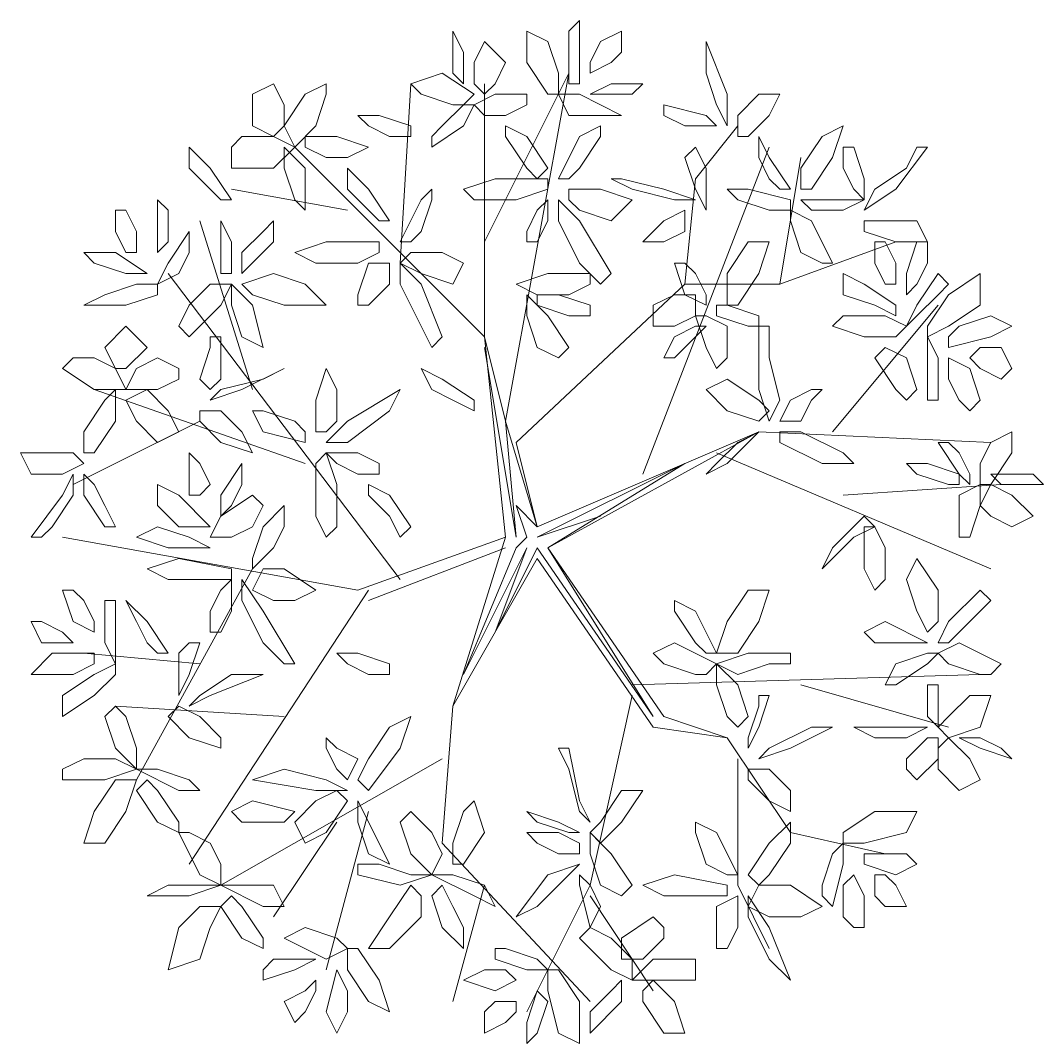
# Model space of a CAD drawing. Header units: millimetres. Extents: x 2364 to 2508, y 1551 to 1771.
# Drawn here: x 2403.491 to 2406.23, y 1622.706 to 1625.445 of the extents above; entities that cross this region are included whole.
import ezdxf

# ---------------------------------------------------------------- set-up
doc = ezdxf.new("R2010")
doc.units = ezdxf.units.MM
doc.layers.add('PDF_0', color=7, linetype='Continuous')

msp = doc.modelspace()

# ---------------------------------------------------------------- linework, layer by layer
at = {"layer": 'PDF_0', "lineweight": 9}
for points in [[(2404.9591, 1625.3324), (2404.9591, 1625.4171), (2404.9874, 1625.4453), (2404.9874, 1625.3889), (2404.9874, 1625.2759), (2404.9591, 1625.2759)], [(2404.6767, 1625.2759), (2404.6767, 1625.3606), (2404.6485, 1625.4171), (2404.6485, 1625.3889), (2404.6485, 1625.3041)], [(2404.9309, 1625.2477), (2404.9026, 1625.2477), (2404.8462, 1625.3324), (2404.8462, 1625.4171), (2404.9026, 1625.3889), (2404.9309, 1625.3041)], [(2405.0156, 1625.3041), (2405.0156, 1625.3324), (2405.0438, 1625.3889), (2405.1003, 1625.4171), (2405.1003, 1625.3606), (2405.0721, 1625.3324)], [(2404.7332, 1625.2477), (2404.705, 1625.2759), (2404.705, 1625.3324), (2404.7332, 1625.3889), (2404.7897, 1625.3324), (2404.7614, 1625.2759)], [(2405.3262, 1625.3041), (2405.3262, 1625.3889), (2405.3827, 1625.2477), (2405.3827, 1625.1629), (2405.3545, 1625.2194)], [(2404.6485, 1625.2194), (2404.5638, 1625.2477), (2404.5355, 1625.2759), (2404.6202, 1625.3041), (2404.705, 1625.2477), (2404.6767, 1625.2194)], [(2404.1966, 1625.2194), (2404.1966, 1625.1629), (2404.1684, 1625.1347), (2404.1119, 1625.1629), (2404.1119, 1625.2477), (2404.1684, 1625.2759)], [(2404.3096, 1625.2759), (2404.3096, 1625.2477), (2404.2814, 1625.1629), (2404.2249, 1625.1065), (2404.1966, 1625.1629), (2404.2531, 1625.2477)], [(2405.1286, 1625.2477), (2405.1568, 1625.2759), (2405.0721, 1625.2759), (2405.0156, 1625.2477), (2405.0438, 1625.2477)], [(2404.7897, 1625.1912), (2404.7332, 1625.1912), (2404.705, 1625.2194), (2404.7614, 1625.2477), (2404.8462, 1625.2477), (2404.8462, 1625.2194)], [(2405.0438, 1625.1912), (2404.9591, 1625.1912), (2404.9309, 1625.2477), (2404.9874, 1625.2477), (2405.1003, 1625.1912), (2405.0721, 1625.1912)], [(2405.411, 1625.1347), (2405.4392, 1625.1347), (2405.4957, 1625.1912), (2405.5239, 1625.2477), (2405.4674, 1625.2477), (2405.411, 1625.1912)], [(2404.6202, 1625.1629), (2404.6767, 1625.2194), (2404.705, 1625.2194), (2404.6767, 1625.1629), (2404.592, 1625.1065), (2404.592, 1625.1347)], [(2405.2698, 1625.1629), (2405.3262, 1625.1629), (2405.3545, 1625.1629), (2405.3262, 1625.1912), (2405.2133, 1625.2194), (2405.2133, 1625.1912)], [(2404.479, 1625.1347), (2404.4226, 1625.1629), (2404.3943, 1625.1912), (2404.4508, 1625.1912), (2404.5355, 1625.1629), (2404.5355, 1625.1347)], [(2404.8462, 1625.05), (2404.7897, 1625.1347), (2404.7897, 1625.1629), (2404.8462, 1625.1347), (2404.9026, 1625.05), (2404.8744, 1625.0217)], [(2404.9874, 1625.05), (2405.0438, 1625.1347), (2405.0438, 1625.1629), (2404.9874, 1625.1347), (2404.9309, 1625.0217), (2404.9591, 1625.0217)], [(2405.5804, 1624.9935), (2405.6086, 1624.9935), (2405.6651, 1625.0782), (2405.6934, 1625.1629), (2405.6369, 1625.1347), (2405.5804, 1625.05)], [(2404.0837, 1625.1347), (2404.1684, 1625.1347), (2404.2249, 1625.1065), (2404.1684, 1625.05), (2404.0555, 1625.05), (2404.0555, 1625.1065)], [(2404.2531, 1625.1065), (2404.2531, 1625.1347), (2404.3378, 1625.1347), (2404.4226, 1625.1065), (2404.3661, 1625.0782), (2404.3096, 1625.0782)], [(2405.4957, 1625.0217), (2405.4674, 1625.0782), (2405.4674, 1625.1347), (2405.4957, 1625.0782), (2405.5522, 1624.9935), (2405.5239, 1624.9935)], [(2403.999, 1624.9935), (2403.9425, 1625.05), (2403.9425, 1625.1065), (2403.999, 1625.05), (2404.0555, 1624.9653), (2404.0272, 1624.9653)], [(2404.2249, 1624.9653), (2404.2531, 1624.937), (2404.2531, 1625.05), (2404.1966, 1625.1065), (2404.1966, 1625.05)], [(2405.3262, 1624.937), (2405.3262, 1624.9653), (2405.3262, 1625.05), (2405.298, 1625.1065), (2405.2698, 1625.0782), (2405.298, 1624.9935)], [(2405.6934, 1625.05), (2405.7216, 1624.9935), (2405.7498, 1624.9653), (2405.7498, 1625.0217), (2405.7216, 1625.1065), (2405.6934, 1625.1065)], [(2405.8628, 1625.05), (2405.7781, 1624.9935), (2405.7498, 1624.937), (2405.8345, 1624.9935), (2405.9193, 1625.1065), (2405.891, 1625.1065)], [(2404.4226, 1624.937), (2404.3661, 1624.9935), (2404.3661, 1625.05), (2404.4226, 1624.9935), (2404.479, 1624.9088), (2404.4508, 1624.9088)], [(2404.8179, 1624.9653), (2404.705, 1624.9653), (2404.6767, 1624.9935), (2404.7614, 1625.0217), (2404.9026, 1625.0217), (2404.9026, 1624.9935)], [(2405.1286, 1624.9935), (2405.2415, 1624.9653), (2405.298, 1624.9653), (2405.2133, 1624.9935), (2405.1003, 1625.0217), (2405.0721, 1625.0217)], [(2404.5638, 1624.8805), (2404.592, 1624.9653), (2404.592, 1624.9935), (2404.5638, 1624.9653), (2404.5073, 1624.8523), (2404.5355, 1624.8523)], [(2404.9591, 1624.9653), (2404.9591, 1624.9935), (2405.0438, 1624.9935), (2405.1286, 1624.9653), (2405.0721, 1624.9088), (2404.9874, 1624.937)], [(2405.4957, 1624.937), (2405.411, 1624.9653), (2405.3827, 1624.9935), (2405.4392, 1624.9935), (2405.5522, 1624.9653), (2405.5522, 1624.937)], [(2403.886, 1624.9088), (2403.886, 1624.8523), (2403.8578, 1624.8241), (2403.8578, 1624.8805), (2403.8578, 1624.9653), (2403.886, 1624.937)], [(2404.8462, 1624.8523), (2404.8744, 1624.8523), (2404.9026, 1624.9088), (2404.9026, 1624.9653), (2404.8744, 1624.937), (2404.8462, 1624.8805)], [(2404.9874, 1624.7958), (2404.9309, 1624.9088), (2404.9309, 1624.9653), (2404.9874, 1624.9088), (2405.0721, 1624.7676), (2405.0438, 1624.7393)], [(2405.6934, 1624.937), (2405.7498, 1624.9653), (2405.6369, 1624.9653), (2405.5804, 1624.9653), (2405.6086, 1624.937)], [(2403.8013, 1624.8241), (2403.7731, 1624.8241), (2403.7448, 1624.8805), (2403.7448, 1624.937), (2403.7731, 1624.937), (2403.8013, 1624.8805)], [(2405.2133, 1624.8523), (2405.1568, 1624.8523), (2405.2133, 1624.9088), (2405.2698, 1624.937), (2405.2698, 1624.8805)], [(2405.5804, 1624.8241), (2405.5522, 1624.9088), (2405.5522, 1624.937), (2405.6086, 1624.9088), (2405.6651, 1624.7958), (2405.6369, 1624.7958)], [(2404.0272, 1624.7958), (2404.0272, 1624.8805), (2404.0272, 1624.9088), (2404.0555, 1624.8523), (2404.0555, 1624.7676), (2404.0272, 1624.7676)], [(2404.0837, 1624.8241), (2404.0837, 1624.7676), (2404.1684, 1624.8523), (2404.1684, 1624.9088), (2404.1402, 1624.8805)], [(2405.7498, 1624.9088), (2405.7498, 1624.8805), (2405.8345, 1624.8523), (2405.9193, 1624.8523), (2405.891, 1624.9088), (2405.8063, 1624.9088)], [(2403.9425, 1624.8241), (2403.9143, 1624.7676), (2403.8578, 1624.7393), (2403.886, 1624.7958), (2403.9425, 1624.8805), (2403.9425, 1624.8523)], [(2404.3943, 1624.7958), (2404.2814, 1624.7958), (2404.2249, 1624.8241), (2404.3096, 1624.8523), (2404.4508, 1624.8523), (2404.4508, 1624.8241)], [(2405.3827, 1624.6829), (2405.411, 1624.6829), (2405.4674, 1624.7676), (2405.4957, 1624.8523), (2405.4392, 1624.8523), (2405.3827, 1624.7676)], [(2405.8345, 1624.7393), (2405.8063, 1624.7393), (2405.7781, 1624.7958), (2405.7781, 1624.8523), (2405.8063, 1624.8523), (2405.8345, 1624.7958)], [(2405.9193, 1624.7958), (2405.891, 1624.7393), (2405.8628, 1624.7111), (2405.8628, 1624.7676), (2405.891, 1624.8523), (2405.9193, 1624.8523)], [(2403.7731, 1624.7676), (2403.8295, 1624.7676), (2403.7448, 1624.8241), (2403.6601, 1624.8241), (2403.6883, 1624.7958)], [(2404.5073, 1624.7958), (2404.5355, 1624.8241), (2404.6202, 1624.8241), (2404.6767, 1624.7958), (2404.6485, 1624.7393), (2404.5638, 1624.7676)], [(2404.3943, 1624.6829), (2404.4226, 1624.6829), (2404.479, 1624.7393), (2404.479, 1624.7958), (2404.4226, 1624.7958), (2404.3943, 1624.7111)], [(2404.5638, 1624.6264), (2404.5073, 1624.7393), (2404.5073, 1624.7958), (2404.5638, 1624.7393), (2404.6202, 1624.5981), (2404.592, 1624.5699)], [(2405.298, 1624.7676), (2405.3262, 1624.7111), (2405.3262, 1624.6829), (2405.2698, 1624.7111), (2405.2415, 1624.7958), (2405.2698, 1624.7958)], [(2404.0837, 1624.7393), (2404.1119, 1624.7111), (2404.1966, 1624.6829), (2404.3096, 1624.6829), (2404.2531, 1624.7393), (2404.1684, 1624.7676)], [(2404.9591, 1624.7111), (2404.8744, 1624.7111), (2404.8179, 1624.7393), (2404.9026, 1624.7676), (2405.0156, 1624.7676), (2405.0156, 1624.7393)], [(2405.7781, 1624.6829), (2405.6934, 1624.7111), (2405.6934, 1624.7676), (2405.7498, 1624.7393), (2405.8345, 1624.6829), (2405.8345, 1624.6546)], [(2405.9475, 1624.7111), (2405.891, 1624.6546), (2405.8628, 1624.6264), (2405.891, 1624.6829), (2405.9475, 1624.7676), (2405.9757, 1624.7393)], [(2405.9193, 1624.5981), (2405.9193, 1624.6264), (2405.9757, 1624.7111), (2406.0605, 1624.7676), (2406.0605, 1624.6829), (2405.9757, 1624.6264)], [(2403.8578, 1624.7393), (2403.8578, 1624.7111), (2403.7731, 1624.6829), (2403.6601, 1624.6829), (2403.7166, 1624.7111), (2403.8013, 1624.7393)], [(2403.9425, 1624.6829), (2403.999, 1624.7393), (2404.0555, 1624.7393), (2404.0272, 1624.6829), (2403.9425, 1624.5981), (2403.9143, 1624.6264)], [(2404.0837, 1624.5981), (2404.1402, 1624.5699), (2404.1119, 1624.6829), (2404.0555, 1624.7393), (2404.0555, 1624.6829)], [(2404.8744, 1624.5699), (2404.8462, 1624.6546), (2404.8462, 1624.7111), (2404.9026, 1624.6546), (2404.9591, 1624.5699), (2404.9309, 1624.5417)], [(2404.9591, 1624.6546), (2404.8744, 1624.6829), (2404.8744, 1624.7111), (2404.9309, 1624.7111), (2405.0156, 1624.6829), (2405.0156, 1624.6546)], [(2405.298, 1624.7111), (2405.298, 1624.6546), (2405.2415, 1624.6264), (2405.185, 1624.6264), (2405.185, 1624.6829), (2405.2415, 1624.7111)], [(2405.4392, 1624.6264), (2405.3545, 1624.6546), (2405.3545, 1624.6829), (2405.3827, 1624.6829), (2405.4674, 1624.6546), (2405.4674, 1624.6264)], [(2405.3827, 1624.6264), (2405.3827, 1624.5417), (2405.3545, 1624.5134), (2405.3262, 1624.5699), (2405.298, 1624.6546), (2405.3262, 1624.6546)], [(2405.8628, 1624.6264), (2405.8345, 1624.5981), (2405.7498, 1624.5981), (2405.6651, 1624.6264), (2405.6934, 1624.6546), (2405.8063, 1624.6546)], [(2406.004, 1624.6264), (2406.0887, 1624.6546), (2406.1452, 1624.6264), (2406.0887, 1624.5981), (2405.9757, 1624.5699), (2405.9757, 1624.5981)], [(2403.8295, 1624.5699), (2403.7731, 1624.5134), (2403.7448, 1624.5134), (2403.7166, 1624.5699), (2403.7731, 1624.6264), (2403.8013, 1624.5981)], [(2405.3262, 1624.6264), (2405.298, 1624.6264), (2405.2415, 1624.5981), (2405.2133, 1624.5417), (2405.2415, 1624.5417), (2405.298, 1624.5981)], [(2405.4957, 1624.5417), (2405.5239, 1624.4287), (2405.4957, 1624.3722), (2405.4674, 1624.4569), (2405.4674, 1624.6264), (2405.4957, 1624.6264)], [(2403.999, 1624.5699), (2403.9707, 1624.4852), (2403.999, 1624.4569), (2404.0272, 1624.4852), (2404.0272, 1624.5981), (2403.999, 1624.5981)], [(2405.9193, 1624.4852), (2405.9193, 1624.5699), (2405.9193, 1624.5981), (2405.9475, 1624.5417), (2405.9475, 1624.4287), (2405.9193, 1624.4287)], [(2405.8345, 1624.4569), (2405.7781, 1624.5417), (2405.8063, 1624.5699), (2405.8628, 1624.5417), (2405.891, 1624.4569), (2405.8628, 1624.4287)], [(2406.0322, 1624.5417), (2406.0605, 1624.5699), (2406.1169, 1624.5699), (2406.1452, 1624.5134), (2406.1169, 1624.4852), (2406.0605, 1624.5134)], [(2403.6883, 1624.5417), (2403.7448, 1624.5134), (2403.7731, 1624.4569), (2403.6883, 1624.4569), (2403.6036, 1624.5134), (2403.6319, 1624.5417)], [(2403.9143, 1624.5134), (2403.9143, 1624.4852), (2403.8578, 1624.4569), (2403.7731, 1624.4569), (2403.8013, 1624.5134), (2403.8578, 1624.5417)], [(2406.004, 1624.4287), (2405.9757, 1624.4852), (2405.9757, 1624.5417), (2406.0322, 1624.5134), (2406.0605, 1624.4287), (2406.0322, 1624.4005)], [(2404.1402, 1624.4852), (2404.1966, 1624.5134), (2404.0837, 1624.4569), (2403.999, 1624.4287), (2404.0272, 1624.4569)], [(2404.3096, 1624.344), (2404.2814, 1624.344), (2404.2814, 1624.4287), (2404.3096, 1624.5134), (2404.3378, 1624.4569), (2404.3378, 1624.3722)], [(2404.6485, 1624.4287), (2404.592, 1624.4569), (2404.5638, 1624.5134), (2404.6202, 1624.4852), (2404.705, 1624.4287), (2404.705, 1624.4005)], [(2405.4957, 1624.4005), (2405.4674, 1624.3722), (2405.3827, 1624.4005), (2405.3262, 1624.4569), (2405.3827, 1624.4852), (2405.4674, 1624.4287)], [(2403.6601, 1624.344), (2403.7166, 1624.4287), (2403.7448, 1624.4569), (2403.7448, 1624.3722), (2403.6883, 1624.2875), (2403.6601, 1624.2875)], [(2403.7731, 1624.4287), (2403.8295, 1624.4569), (2403.886, 1624.4005), (2403.9143, 1624.344), (2403.8578, 1624.3157), (2403.8013, 1624.3722)], [(2404.479, 1624.4005), (2404.5073, 1624.4569), (2404.3661, 1624.3722), (2404.3096, 1624.3157), (2404.3661, 1624.3157)], [(2405.6369, 1624.4569), (2405.6086, 1624.4569), (2405.5522, 1624.4287), (2405.5239, 1624.3722), (2405.5804, 1624.3722), (2405.6086, 1624.4287)], [(2403.9707, 1624.4005), (2403.9707, 1624.3722), (2404.0272, 1624.3157), (2404.1119, 1624.2875), (2404.0837, 1624.344), (2404.0272, 1624.4005)], [(2404.2249, 1624.3722), (2404.1402, 1624.4005), (2404.1119, 1624.4005), (2404.1402, 1624.344), (2404.2531, 1624.3157), (2404.2531, 1624.344)], [(2405.411, 1624.3157), (2405.4674, 1624.344), (2405.3827, 1624.2593), (2405.3262, 1624.231), (2405.3545, 1624.2593)], [(2405.5804, 1624.344), (2405.6934, 1624.2875), (2405.7216, 1624.2593), (2405.6369, 1624.2593), (2405.5239, 1624.3157), (2405.5239, 1624.344)], [(2406.0605, 1624.2593), (2406.0887, 1624.3157), (2406.1452, 1624.344), (2406.1452, 1624.2875), (2406.0887, 1624.2028), (2406.0605, 1624.2028)], [(2406.004, 1624.2875), (2406.0322, 1624.231), (2406.0322, 1624.2028), (2406.004, 1624.231), (2405.9475, 1624.3157), (2405.9757, 1624.3157)], [(2403.6601, 1624.2593), (2403.6319, 1624.2875), (2403.5754, 1624.2875), (2403.4907, 1624.2875), (2403.5189, 1624.231), (2403.6036, 1624.231)], [(2403.9707, 1624.1745), (2403.9425, 1624.1745), (2403.9425, 1624.231), (2403.9425, 1624.2875), (2403.9707, 1624.2593), (2403.999, 1624.2028)], [(2404.3378, 1624.2028), (2404.3378, 1624.0898), (2404.3096, 1624.0616), (2404.2814, 1624.1181), (2404.2814, 1624.2593), (2404.3096, 1624.2875)], [(2404.4508, 1624.231), (2404.4508, 1624.2593), (2404.3943, 1624.2875), (2404.3096, 1624.2875), (2404.3378, 1624.2593), (2404.3943, 1624.231)], [(2404.0837, 1624.2028), (2404.0837, 1624.2593), (2404.0272, 1624.1745), (2404.0272, 1624.1181), (2404.0555, 1624.1463)], [(2405.9757, 1624.2028), (2405.891, 1624.231), (2405.8628, 1624.2593), (2405.9193, 1624.2593), (2406.004, 1624.231), (2406.004, 1624.2028)], [(2403.5754, 1624.0898), (2403.6319, 1624.1745), (2403.6319, 1624.231), (2403.6036, 1624.1745), (2403.5189, 1624.0616), (2403.5471, 1624.0616)], [(2403.7166, 1624.1463), (2403.6883, 1624.2028), (2403.6601, 1624.231), (2403.6601, 1624.1745), (2403.7166, 1624.0898), (2403.7448, 1624.0898)], [(2406.0887, 1624.231), (2406.1169, 1624.2028), (2406.1734, 1624.2028), (2406.2299, 1624.2028), (2406.2017, 1624.231), (2406.1452, 1624.231)], [(2403.9143, 1624.0898), (2403.8578, 1624.1463), (2403.8578, 1624.2028), (2403.9143, 1624.1745), (2403.999, 1624.0898), (2403.9707, 1624.0898)], [(2404.479, 1624.1181), (2404.4226, 1624.1745), (2404.4226, 1624.2028), (2404.479, 1624.1745), (2404.5355, 1624.0898), (2404.5073, 1624.0616)], [(2406.004, 1624.1181), (2406.004, 1624.1745), (2406.0605, 1624.2028), (2406.0605, 1624.1463), (2406.0322, 1624.0616), (2406.004, 1624.0616)], [(2406.0605, 1624.1463), (2406.0887, 1624.2028), (2406.1452, 1624.1745), (2406.2017, 1624.1181), (2406.1452, 1624.0898), (2406.0887, 1624.1181)], [(2404.1119, 1624.0898), (2404.0555, 1624.0616), (2403.999, 1624.0616), (2404.0272, 1624.1181), (2404.1119, 1624.1745), (2404.1402, 1624.1463)], [(2404.1684, 1624.0333), (2404.1966, 1624.0898), (2404.1966, 1624.1463), (2404.1402, 1624.0898), (2404.1119, 1624.0051), (2404.1119, 1623.9769)], [(2405.7216, 1624.0616), (2405.6651, 1624.0051), (2405.6369, 1623.9769), (2405.6651, 1624.0333), (2405.7498, 1624.1181), (2405.7781, 1624.0898)], [(2403.999, 1624.0333), (2403.9707, 1624.0333), (2403.886, 1624.0333), (2403.8013, 1624.0616), (2403.8578, 1624.0898), (2403.9425, 1624.0616)], [(2405.8063, 1624.0333), (2405.8063, 1623.9486), (2405.7781, 1623.9204), (2405.7498, 1623.9769), (2405.7498, 1624.0898), (2405.7781, 1624.0898)], [(2403.999, 1623.9486), (2403.886, 1623.9486), (2403.8295, 1623.9769), (2403.9143, 1624.0051), (2404.0555, 1623.9769), (2404.0555, 1623.9486)], [(2405.9193, 1623.8074), (2405.9475, 1623.8357), (2405.9475, 1623.9204), (2405.891, 1624.0051), (2405.8628, 1623.9486), (2405.891, 1623.8639)], [(2404.1119, 1623.9204), (2404.1402, 1623.9769), (2404.1966, 1623.9769), (2404.2814, 1623.9204), (2404.2249, 1623.8922), (2404.1684, 1623.8922)], [(2403.999, 1623.8074), (2404.0272, 1623.8074), (2404.0555, 1623.8639), (2404.0555, 1623.9486), (2404.0272, 1623.9204), (2403.999, 1623.8639)], [(2404.1402, 1623.7792), (2404.0837, 1623.8922), (2404.0837, 1623.9486), (2404.1402, 1623.8639), (2404.2249, 1623.7227), (2404.1966, 1623.7227)], [(2403.6601, 1623.8922), (2403.6883, 1623.8357), (2403.6883, 1623.8074), (2403.6319, 1623.8357), (2403.6036, 1623.9204), (2403.6319, 1623.9204)], [(2405.3545, 1623.751), (2405.411, 1623.751), (2405.4674, 1623.8357), (2405.4957, 1623.9204), (2405.4392, 1623.9204), (2405.3827, 1623.8357)], [(2406.0605, 1623.8639), (2405.9757, 1623.7792), (2405.9475, 1623.7792), (2405.9757, 1623.8357), (2406.0605, 1623.9204), (2406.0887, 1623.8922)], [(2403.7448, 1623.8357), (2403.7448, 1623.7792), (2403.7448, 1623.7227), (2403.7166, 1623.7792), (2403.7166, 1623.8922), (2403.7448, 1623.8922)], [(2403.8295, 1623.7792), (2403.8013, 1623.8357), (2403.7731, 1623.8922), (2403.8295, 1623.8357), (2403.886, 1623.751), (2403.8578, 1623.751)], [(2405.298, 1623.7792), (2405.2415, 1623.8639), (2405.2415, 1623.8922), (2405.298, 1623.8639), (2405.3545, 1623.751), (2405.3262, 1623.751)], [(2403.6319, 1623.7792), (2403.6036, 1623.7792), (2403.5471, 1623.7792), (2403.5189, 1623.8357), (2403.5471, 1623.8357), (2403.6036, 1623.8074)], [(2405.8628, 1623.7792), (2405.7781, 1623.7792), (2405.7498, 1623.8074), (2405.8063, 1623.8357), (2405.9193, 1623.7792), (2405.891, 1623.7792)], [(2403.9143, 1623.751), (2403.9143, 1623.6662), (2403.9143, 1623.638), (2403.9425, 1623.6945), (2403.9707, 1623.7792), (2403.9425, 1623.7792)], [(2405.298, 1623.6945), (2405.2133, 1623.7227), (2405.185, 1623.751), (2405.2415, 1623.7792), (2405.3545, 1623.7227), (2405.3262, 1623.6945)], [(2406.0605, 1623.6945), (2405.9757, 1623.7227), (2405.9475, 1623.751), (2406.004, 1623.7792), (2406.1169, 1623.7227), (2406.0887, 1623.6945)], [(2403.6319, 1623.6945), (2403.5754, 1623.6945), (2403.5189, 1623.6945), (2403.5754, 1623.751), (2403.6883, 1623.751), (2403.6883, 1623.7227)], [(2404.4226, 1623.6945), (2404.3661, 1623.7227), (2404.3378, 1623.751), (2404.3943, 1623.751), (2404.479, 1623.7227), (2404.479, 1623.6945)], [(2405.4957, 1623.7227), (2405.411, 1623.6945), (2405.3545, 1623.7227), (2405.4392, 1623.751), (2405.5522, 1623.751), (2405.5522, 1623.7227)], [(2405.9193, 1623.7227), (2405.8345, 1623.6662), (2405.8063, 1623.6662), (2405.8345, 1623.7227), (2405.9193, 1623.751), (2405.9475, 1623.751)], [(2403.7448, 1623.7227), (2403.7448, 1623.6945), (2403.6883, 1623.638), (2403.6036, 1623.5815), (2403.6036, 1623.638), (2403.6883, 1623.6945)], [(2405.3827, 1623.5815), (2405.3545, 1623.6662), (2405.3545, 1623.7227), (2405.411, 1623.6662), (2405.4392, 1623.5815), (2405.411, 1623.5533)], [(2404.0555, 1623.6945), (2403.9707, 1623.638), (2403.9425, 1623.6098), (2403.999, 1623.638), (2404.1402, 1623.6945), (2404.1119, 1623.6945)], [(2405.9475, 1623.638), (2405.9475, 1623.5815), (2405.9475, 1623.5533), (2405.9193, 1623.5815), (2405.9193, 1623.6662), (2405.9475, 1623.6662)], [(2405.4674, 1623.6098), (2405.4392, 1623.525), (2405.4392, 1623.4968), (2405.4674, 1623.5533), (2405.4957, 1623.638), (2405.4674, 1623.638)], [(2405.9757, 1623.5815), (2406.0322, 1623.638), (2406.0887, 1623.638), (2406.0605, 1623.5533), (2405.9757, 1623.525), (2405.9475, 1623.5533)], [(2403.7731, 1623.5815), (2403.8013, 1623.4968), (2403.8013, 1623.4403), (2403.7448, 1623.4968), (2403.7166, 1623.5815), (2403.7448, 1623.6098)], [(2403.9143, 1623.6098), (2403.886, 1623.5815), (2403.9425, 1623.525), (2404.0272, 1623.4968), (2404.0272, 1623.525), (2403.9707, 1623.5815)], [(2404.4226, 1623.4686), (2404.479, 1623.5533), (2404.5355, 1623.5815), (2404.5073, 1623.4968), (2404.4226, 1623.3838), (2404.3943, 1623.4121)], [(2405.6086, 1623.5533), (2405.6651, 1623.5533), (2405.5522, 1623.4968), (2405.4674, 1623.4686), (2405.4957, 1623.4968)], [(2405.8628, 1623.525), (2405.9193, 1623.5533), (2405.8063, 1623.5533), (2405.7216, 1623.5533), (2405.7781, 1623.525)], [(2404.3096, 1623.525), (2404.3096, 1623.4968), (2404.3378, 1623.4403), (2404.3661, 1623.4121), (2404.3943, 1623.4686), (2404.3378, 1623.4968)], [(2405.8628, 1623.4686), (2405.9193, 1623.525), (2405.9475, 1623.525), (2405.9475, 1623.4686), (2405.891, 1623.4121), (2405.8628, 1623.4403)], [(2405.9475, 1623.4968), (2405.9757, 1623.525), (2406.0322, 1623.4686), (2406.0605, 1623.4121), (2406.004, 1623.3838), (2405.9475, 1623.4403)], [(2406.004, 1623.525), (2406.0605, 1623.4968), (2406.1452, 1623.4686), (2406.1169, 1623.4968), (2406.0605, 1623.525)], [(2404.9591, 1623.4403), (2404.9874, 1623.3274), (2405.0156, 1623.2991), (2404.9874, 1623.3556), (2404.9591, 1623.4968), (2404.9309, 1623.4968)], [(2403.6601, 1623.4686), (2403.7448, 1623.4686), (2403.8013, 1623.4403), (2403.7166, 1623.4121), (2403.6036, 1623.4121), (2403.6036, 1623.4403)], [(2403.8578, 1623.4403), (2403.9425, 1623.4121), (2403.9707, 1623.3838), (2403.9143, 1623.3838), (2403.8013, 1623.4403), (2403.8295, 1623.4403)], [(2404.1966, 1623.4403), (2404.1119, 1623.4121), (2404.2814, 1623.3838), (2404.3661, 1623.3838), (2404.3096, 1623.4121)], [(2405.4392, 1623.4403), (2405.4392, 1623.4121), (2405.4957, 1623.3556), (2405.5522, 1623.3274), (2405.5522, 1623.3838), (2405.4957, 1623.4403)], [(2403.8013, 1623.4121), (2403.7448, 1623.4121), (2403.6883, 1623.3274), (2403.6601, 1623.2426), (2403.7166, 1623.2426), (2403.7731, 1623.3274)], [(2403.8578, 1623.3838), (2403.9143, 1623.2991), (2403.9143, 1623.2709), (2403.8578, 1623.2991), (2403.8013, 1623.3838), (2403.8295, 1623.4121)], [(2404.3378, 1623.3838), (2404.3661, 1623.3556), (2404.3096, 1623.2709), (2404.2531, 1623.2426), (2404.2249, 1623.2991), (2404.2814, 1623.3556)], [(2405.0156, 1623.2709), (2405.0438, 1623.2426), (2405.1003, 1623.2991), (2405.1568, 1623.3838), (2405.1003, 1623.3838), (2405.0438, 1623.2991)], [(2404.1966, 1623.2991), (2404.2249, 1623.3274), (2404.1119, 1623.3556), (2404.0555, 1623.3274), (2404.0837, 1623.2991)], [(2404.3943, 1623.2991), (2404.4226, 1623.2144), (2404.479, 1623.1862), (2404.4508, 1623.2426), (2404.3943, 1623.3556), (2404.3943, 1623.3274)], [(2404.6485, 1623.2426), (2404.6767, 1623.3274), (2404.705, 1623.3556), (2404.7332, 1623.2709), (2404.6767, 1623.1862), (2404.6485, 1623.1862)], [(2404.592, 1623.2709), (2404.6202, 1623.2144), (2404.592, 1623.1579), (2404.5355, 1623.2144), (2404.5073, 1623.2991), (2404.5355, 1623.3274)], [(2404.8744, 1623.2991), (2404.8462, 1623.3274), (2404.9309, 1623.2991), (2404.9874, 1623.2709), (2404.9591, 1623.2709)], [(2405.6934, 1623.2426), (2405.6934, 1623.2709), (2405.7781, 1623.3274), (2405.891, 1623.3274), (2405.8628, 1623.2709), (2405.7498, 1623.2426)], [(2405.3262, 1623.1862), (2405.298, 1623.2709), (2405.298, 1623.2991), (2405.3545, 1623.2709), (2405.411, 1623.1579), (2405.3827, 1623.1579)], [(2405.4957, 1623.1579), (2405.5522, 1623.2426), (2405.5522, 1623.2991), (2405.4957, 1623.2426), (2405.4392, 1623.1579), (2405.4674, 1623.1297)], [(2403.999, 1623.2426), (2404.0272, 1623.1862), (2404.0272, 1623.1297), (2403.9707, 1623.1579), (2403.9143, 1623.2709), (2403.9425, 1623.2709)], [(2404.9874, 1623.2144), (2404.9874, 1623.2426), (2404.9309, 1623.2709), (2404.8462, 1623.2709), (2404.8744, 1623.2426), (2404.9309, 1623.2144)], [(2405.0438, 1623.1297), (2405.0156, 1623.2144), (2405.0156, 1623.2709), (2405.0721, 1623.2144), (2405.1286, 1623.1297), (2405.1003, 1623.1014)], [(2405.6369, 1623.1297), (2405.6651, 1623.2144), (2405.6934, 1623.2426), (2405.6934, 1623.1862), (2405.6651, 1623.0732), (2405.6369, 1623.1014)], [(2405.7781, 1623.2144), (2405.8628, 1623.2144), (2405.891, 1623.1862), (2405.8345, 1623.1579), (2405.7498, 1623.1862), (2405.7498, 1623.2144)], [(2404.4508, 1623.1862), (2404.5355, 1623.1579), (2404.592, 1623.1579), (2404.5073, 1623.1297), (2404.3943, 1623.1579), (2404.3943, 1623.1862)], [(2404.8744, 1623.0732), (2404.8179, 1623.045), (2404.9026, 1623.1579), (2404.9874, 1623.1862), (2404.9591, 1623.1579)], [(2404.6485, 1623.1579), (2404.7332, 1623.1297), (2404.7614, 1623.0732), (2404.705, 1623.1014), (2404.592, 1623.1579), (2404.6202, 1623.1579)], [(2405.0438, 1623.0732), (2405.0156, 1623.0167), (2404.9874, 1623.1297), (2404.9874, 1623.1579), (2405.0156, 1623.1297)], [(2405.3262, 1623.1014), (2405.2133, 1623.1014), (2405.1568, 1623.1297), (2405.2415, 1623.1579), (2405.3827, 1623.1297), (2405.3827, 1623.1014)], [(2405.6934, 1623.045), (2405.6934, 1623.1297), (2405.7216, 1623.1579), (2405.7498, 1623.1014), (2405.7498, 1623.0167), (2405.7216, 1623.0167)], [(2405.7781, 1623.1579), (2405.8063, 1623.1579), (2405.8345, 1623.1297), (2405.8628, 1623.0732), (2405.8063, 1623.0732), (2405.7781, 1623.1014)], [(2403.886, 1623.1297), (2403.8295, 1623.1014), (2403.9425, 1623.1014), (2404.0272, 1623.1297), (2403.9707, 1623.1297)], [(2404.0837, 1623.1297), (2404.1684, 1623.1297), (2404.1966, 1623.0732), (2404.1402, 1623.0732), (2404.0272, 1623.1297), (2404.0555, 1623.1297)], [(2404.5638, 1623.1014), (2404.5355, 1623.1297), (2404.479, 1623.045), (2404.4226, 1622.9602), (2404.479, 1622.9602), (2404.5638, 1623.045)], [(2404.6485, 1623.0732), (2404.6767, 1623.0167), (2404.6767, 1622.9602), (2404.6202, 1623.0167), (2404.592, 1623.1014), (2404.6202, 1623.1297)], [(2405.4392, 1623.0732), (2405.4674, 1623.1297), (2405.5522, 1623.1297), (2405.6369, 1623.0732), (2405.5804, 1623.045), (2405.4957, 1623.045)], [(2404.0837, 1623.0732), (2404.1402, 1622.9885), (2404.1402, 1622.9602), (2404.0837, 1622.9885), (2404.0272, 1623.0732), (2404.0555, 1623.1014)], [(2405.3545, 1622.9602), (2405.3827, 1622.9602), (2405.411, 1623.0167), (2405.411, 1623.1014), (2405.3545, 1623.0732), (2405.3545, 1623.0167)], [(2405.4957, 1622.932), (2405.5522, 1622.8755), (2405.4957, 1623.0167), (2405.4392, 1623.1014), (2405.4392, 1623.045)], [(2404.0272, 1623.0732), (2403.9707, 1623.0732), (2403.9143, 1623.0167), (2403.886, 1622.9038), (2403.9707, 1622.932), (2403.999, 1623.0167)], [(2405.2133, 1622.9885), (2405.1568, 1622.932), (2405.1003, 1622.932), (2405.1003, 1622.9885), (2405.185, 1623.045), (2405.2133, 1623.0167)], [(2404.2531, 1623.0167), (2404.1966, 1622.9885), (2404.3096, 1622.932), (2404.3661, 1622.9602), (2404.3378, 1622.9885)], [(2405.0721, 1622.9885), (2405.1286, 1622.932), (2405.1286, 1622.8755), (2405.0721, 1622.9038), (2404.9874, 1622.9885), (2405.0156, 1623.0167)], [(2404.3661, 1622.9602), (2404.3943, 1622.9602), (2404.4508, 1622.8755), (2404.479, 1622.7908), (2404.4226, 1622.819), (2404.3661, 1622.9038)], [(2404.7897, 1622.9602), (2404.8744, 1622.932), (2404.9026, 1622.9038), (2404.8462, 1622.9038), (2404.7614, 1622.932), (2404.7614, 1622.9602)], [(2404.1684, 1622.932), (2404.2531, 1622.932), (2404.2814, 1622.932), (2404.2249, 1622.9038), (2404.1402, 1622.8755), (2404.1402, 1622.9038)], [(2405.298, 1622.932), (2405.298, 1622.8755), (2405.2133, 1622.8755), (2405.1286, 1622.8755), (2405.185, 1622.932), (2405.2415, 1622.932)], [(2404.3661, 1622.8473), (2404.3378, 1622.9038), (2404.3096, 1622.7908), (2404.3378, 1622.7343), (2404.3661, 1622.7908)], [(2404.7332, 1622.9038), (2404.6767, 1622.8755), (2404.7614, 1622.8473), (2404.8179, 1622.8755), (2404.7897, 1622.9038)], [(2404.9026, 1622.9038), (2404.9309, 1622.9038), (2404.9874, 1622.819), (2404.9874, 1622.7061), (2404.9309, 1622.7343), (2404.9026, 1622.8473)], [(2404.2814, 1622.8755), (2404.2814, 1622.8473), (2404.2531, 1622.7908), (2404.2249, 1622.7626), (2404.1966, 1622.819), (2404.2531, 1622.8473)], [(2405.0156, 1622.7908), (2405.0156, 1622.7343), (2405.1003, 1622.819), (2405.1003, 1622.8755), (2405.0721, 1622.8473)], [(2405.1568, 1622.8473), (2405.185, 1622.8755), (2405.2415, 1622.819), (2405.2698, 1622.7343), (2405.2133, 1622.7343), (2405.1568, 1622.819)], [(2404.9026, 1622.819), (2404.8744, 1622.8473), (2404.8462, 1622.7626), (2404.8462, 1622.7061), (2404.8744, 1622.7343)], [(2404.8179, 1622.819), (2404.8179, 1622.7908), (2404.7897, 1622.7626), (2404.7332, 1622.7343), (2404.7332, 1622.7908), (2404.7614, 1622.819)]]:
    msp.add_lwpolyline(points, close=True, dxfattribs=at)
for points in [[(2404.7332, 1624.8523), (2404.9591, 1625.3041), (2404.7897, 1624.3722), (2404.7332, 1624.5981), (2404.7332, 1625.2759)], [(2404.5073, 1624.7958), (2404.5355, 1625.2759)], [(2405.5804, 1625.0782), (2405.5239, 1624.7393), (2405.2698, 1624.7393), (2405.298, 1625.0217), (2405.411, 1625.1629)], [(2404.7897, 1624.0616), (2404.7332, 1624.5981), (2404.2249, 1625.1065)], [(2405.1568, 1624.231), (2405.4957, 1625.1065)], [(2404.3661, 1624.937), (2404.0555, 1624.9935)], [(2404.1119, 1624.4569), (2403.9707, 1624.9088)], [(2405.5239, 1624.7393), (2405.8345, 1624.8523)], [(2404.5073, 1623.9486), (2403.886, 1624.7676)], [(2405.2698, 1624.7393), (2404.8179, 1624.3157), (2404.8744, 1624.0898), (2405.4674, 1624.344), (2404.9026, 1624.0333), (2405.2698, 1624.2593), (2404.8744, 1624.0616)], [(2405.6651, 1624.344), (2405.9475, 1624.6829)], [(2404.7332, 1624.5699), (2404.8179, 1624.0616), (2404.7897, 1624.3722), (2404.8744, 1624.0898), (2404.8179, 1624.1463), (2404.8462, 1624.0616), (2404.8179, 1624.0333), (2404.6767, 1623.6945), (2404.8462, 1624.0333), (2404.7614, 1623.8074), (2404.8744, 1624.0333), (2405.185, 1623.5815), (2404.9026, 1624.0333), (2405.2133, 1623.5815), (2405.3827, 1623.525)], [(2404.2531, 1624.2593), (2403.6883, 1624.4569)], [(2403.9707, 1624.3722), (2403.6319, 1624.2028)], [(2405.4674, 1624.344), (2406.0887, 1624.3157)], [(2405.3545, 1624.2875), (2406.0887, 1623.9769)], [(2405.6934, 1624.1745), (2406.1169, 1624.2028)], [(2404.8744, 1624.0616), (2405.0438, 1624.1181), (2404.8744, 1624.0616)], [(2405.8063, 1623.2144), (2405.5522, 1623.2709), (2405.3827, 1623.525), (2405.185, 1623.5533), (2404.8744, 1624.0051), (2404.6485, 1623.6098), (2404.7897, 1624.0616), (2404.3943, 1623.9204), (2403.6036, 1624.0616)], [(2404.7897, 1624.0333), (2404.4226, 1623.8922)], [(2404.1119, 1623.9769), (2403.8013, 1623.4121)], [(2404.4226, 1623.9204), (2403.9425, 1623.1862)], [(2403.9707, 1623.7227), (2403.6601, 1623.751)], [(2405.1286, 1623.6662), (2406.0605, 1623.6945)], [(2405.5804, 1623.6662), (2405.9757, 1623.5533)], [(2405.1286, 1623.638), (2405.0156, 1623.1297), (2404.8462, 1622.7908)], [(2404.1966, 1623.5815), (2403.7448, 1623.6098)], [(2404.6485, 1623.6098), (2404.6202, 1623.2426), (2405.0156, 1622.819)], [(2404.6202, 1623.4686), (2404.0272, 1623.1297)], [(2405.411, 1623.4686), (2405.411, 1623.1297), (2405.4957, 1622.9602)], [(2404.4226, 1623.3274), (2404.3096, 1622.9038)], [(2404.3378, 1623.2991), (2404.1684, 1623.045)], [(2404.7332, 1623.1297), (2404.6485, 1622.819)], [(2405.0156, 1623.1014), (2405.185, 1622.8473)]]:
    msp.add_lwpolyline(points, dxfattribs=at)

doc.saveas('drawing.dxf')
